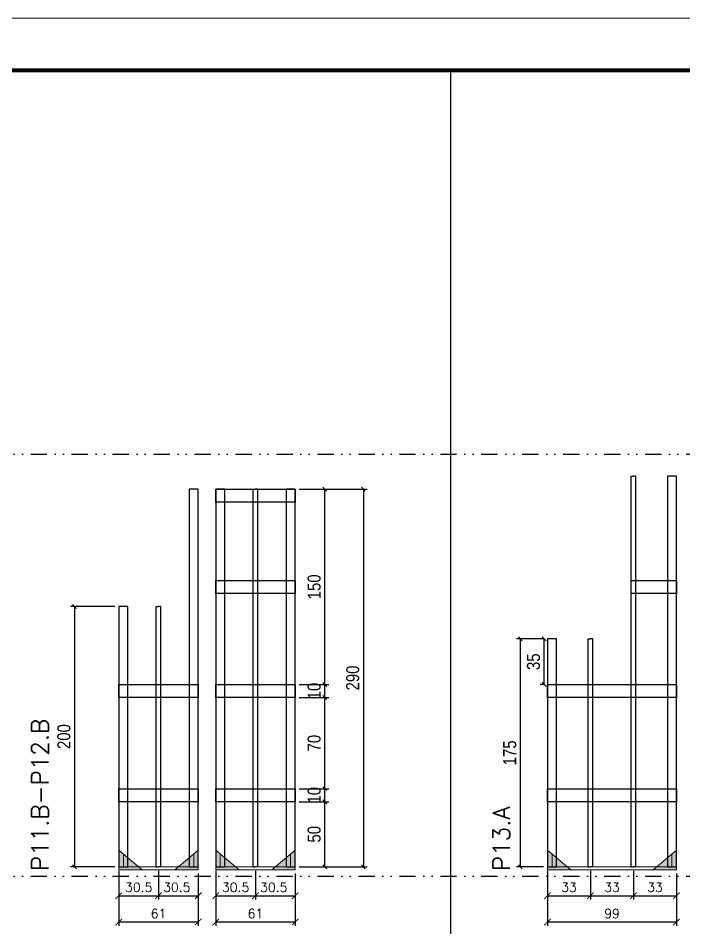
# Model space of a CAD drawing. Extents: x 13770 to 23315, y 867 to 16997.
# Drawn here: x 19610 to 20121, y 8110 to 8808 of the extents above; entities that cross this region are included whole.
import ezdxf

# ---------------------------------------------------------------- set-up
doc = ezdxf.new("R2010")
doc.units = 0
for name, pattern in [('DASHED', [0.75, 0.5, -0.25]), ('DIVIDE2', [0.625, 0.25, -0.125, 0, -0.125, 0, -0.125]), ('HIDDEN', [0.375, 0.25, -0.125])]:
    doc.linetypes.add(name, pattern=pattern)
for name, color, linetype in [('COTA', 241, 'Continuous'), ('Nível', 160, 'Continuous'), ('SARR_2.2x10', 60, 'Continuous'), ('SARR_3.5x7', 81, 'Continuous'), ('SARR_7x7', 40, 'Continuous'), ('Texto Nível', 251, 'Continuous')]:
    doc.layers.add(name, color=color, linetype=linetype)
for name, color, linetype, lineweight in [('Folhas', 255, 'Continuous', 9), ('Madeira', 126, 'Continuous', 18), ('Sarr 2.2x7', 40, 'Continuous', 9), ('SARRAFO DE PRESSAO', 251, 'DASHED', 9), ('Texto Seção', 7, 'Continuous', 15)]:
    doc.layers.add(name, color=color, linetype=linetype, lineweight=lineweight)
doc.styles.add('COTA TECNICA', font='techl___.ttf', dxfattribs={"height": 10})
doc.styles.add('REGUA-120', font='ROMANS.shx', dxfattribs={"height": 15})
doc.styles.add('ROMANS', font='romans.shx')
doc.dimstyles.new('Cota Paínel', dxfattribs={"dimtxt": 7, "dimasz": 5, "dimexe": 3, "dimexo": 3, "dimgap": 3, "dimtad": 1, "dimdec": 1, "dimzin": 12, "dimdsep": 46, "dimtxsty": 'ROMANS', "dimblk": 'ARCHTICK', "dimcen": 0, "dimclrd": 4, "dimclre": 4, "dimclrt": 1, "dimadec": 1, "dimazin": 3, "dimtfac": 1, "dimtdec": 1, "dimtmove": 0, "dimatfit": 3, "dimldrblk": 'OBLIQUE', "dimfxl": 1, "dimtolj": 1, "dimtzin": 12, "dimarcsym": 0})
doc.dimstyles.new('PAINEL', dxfattribs={"dimtxt": 10, "dimasz": 3, "dimexe": 3, "dimexo": 3, "dimgap": 3, "dimtad": 1, "dimdec": 1, "dimzin": 12, "dimdsep": 46, "dimtxsty": 'COTA TECNICA', "dimblk1": 'OBLIQUE', "dimblk2": 'OBLIQUE', "dimsah": 1, "dimcen": 0.9, "dimclrd": 4, "dimclre": 4, "dimclrt": 240, "dimadec": 1, "dimazin": 3, "dimtfac": 1, "dimtdec": 1, "dimtmove": 0, "dimatfit": 3, "dimfxl": 1, "dimtolj": 1, "dimtzin": 12, "dimarcsym": 0})

# ---------------------------------------------------------------- blocks, each defined once
blk = doc.blocks.new('9999999999')
at = {"layer": 'Folhas'}
blk.add_lwpolyline([(98138.98, 34190.21), (99623.98, 34190.21), (99623.98, 35240.21), (98138.98, 35240.21)], close=True, dxfattribs=at)
at = {"layer": 'Folhas', "color": 30, "const_width": 3}
blk.add_lwpolyline([(98213.98, 34230.21), (99583.98, 34230.21), (99583.98, 35200.21), (98213.98, 35200.21)], close=True, dxfattribs=at)
blk = doc.blocks.new('_ArchTick')
at = {"color": 0, "linetype": 'ByBlock', "const_width": 0.15}
blk.add_lwpolyline([(-0.5, -0.5), (0.5, 0.5)], dxfattribs=at)
blk = doc.blocks.new('*D918')
at = {"layer": 'COTA', "color": 4, "lineweight": -2, "transparency": 16777216}
for p, q in [((19761.31, 8138.58), (19761.31, 8111.4)), ((19822.31, 8138.58), (19822.31, 8111.4)), ((19822.31, 8114.4), (19761.31, 8114.4))]:
    blk.add_line(p, q, dxfattribs=at)
at = {"layer": 'Defpoints', "color": 0, "transparency": 16777216}
for p in [(19761.31, 8141.58), (19822.31, 8141.58), (19761.31, 8114.4)]:
    blk.add_point(p, dxfattribs=at)
at = {"layer": 'COTA', "color": 4, "lineweight": -2, "transparency": 16777216, "xscale": 5, "yscale": 5, "zscale": 5, "rotation": 180}
blk.add_blockref('_ArchTick', (19761.31, 8114.4), dxfattribs=at)
at = {"layer": 'COTA', "color": 4, "lineweight": -2, "transparency": 16777216, "xscale": 5, "yscale": 5, "zscale": 5}
blk.add_blockref('_ArchTick', (19822.31, 8114.4), dxfattribs=at)
at = {"layer": 'COTA', "color": 1, "transparency": 16777216, "insert": (19791.81, 8120.9), "char_height": 7, "attachment_point": 5, "style": 'ROMANS'}
blk.add_mtext('\\A1;61', dxfattribs=at)
blk = doc.blocks.new('_Oblique')
at = {"color": 0, "linetype": 'ByBlock', "lineweight": -2}
blk.add_line((-0.5, -0.5), (0.5, 0.5), dxfattribs=at)
blk = doc.blocks.new('*D919')
at = {"layer": 'COTA', "color": 4, "lineweight": -2, "transparency": 16777216}
for p, q in [((19791.81, 8153.78), (19791.81, 8131.58)), ((19822.31, 8151.58), (19822.31, 8131.58)), ((19791.81, 8134.58), (19822.31, 8134.58))]:
    blk.add_line(p, q, dxfattribs=at)
at = {"layer": 'Defpoints', "color": 0, "transparency": 16777216}
for p in [(19791.81, 8156.78), (19822.31, 8154.58), (19822.31, 8134.58)]:
    blk.add_point(p, dxfattribs=at)
at = {"layer": 'COTA', "color": 4, "lineweight": -2, "transparency": 16777216, "xscale": 5, "yscale": 5, "zscale": 5, "rotation": 180}
blk.add_blockref('_ArchTick', (19791.81, 8134.58), dxfattribs=at)
at = {"layer": 'COTA', "color": 4, "lineweight": -2, "transparency": 16777216, "xscale": 5, "yscale": 5, "zscale": 5}
blk.add_blockref('_ArchTick', (19822.31, 8134.58), dxfattribs=at)
at = {"layer": 'COTA', "color": 1, "transparency": 16777216, "insert": (19805.81, 8141.08), "char_height": 7, "attachment_point": 5, "style": 'ROMANS'}
blk.add_mtext('\\A1;30.5', dxfattribs=at)
blk = doc.blocks.new('*D920')
at = {"layer": 'COTA', "color": 4, "lineweight": -2, "transparency": 16777216}
for p, q in [((19761.31, 8153.78), (19761.31, 8131.58)), ((19791.81, 8153.78), (19791.81, 8131.58)), ((19761.31, 8134.58), (19791.81, 8134.58))]:
    blk.add_line(p, q, dxfattribs=at)
at = {"layer": 'Defpoints', "color": 0, "transparency": 16777216}
for p in [(19761.31, 8156.78), (19791.81, 8156.78), (19791.81, 8134.58)]:
    blk.add_point(p, dxfattribs=at)
at = {"layer": 'COTA', "color": 4, "lineweight": -2, "transparency": 16777216, "xscale": 5, "yscale": 5, "zscale": 5, "rotation": 180}
blk.add_blockref('_ArchTick', (19761.31, 8134.58), dxfattribs=at)
at = {"layer": 'COTA', "color": 4, "lineweight": -2, "transparency": 16777216, "xscale": 5, "yscale": 5, "zscale": 5}
blk.add_blockref('_ArchTick', (19791.81, 8134.58), dxfattribs=at)
at = {"layer": 'COTA', "color": 1, "transparency": 16777216, "insert": (19776.56, 8141.08), "char_height": 7, "attachment_point": 5, "style": 'ROMANS'}
blk.add_mtext('\\A1;30.5', dxfattribs=at)
blk = doc.blocks.new('*D921')
at = {"layer": 'COTA', "color": 4, "lineweight": -2, "transparency": 16777216}
for p, q in [((19825.31, 8206.78), (19848.01, 8206.78)), ((19845.01, 8156.78), (19845.01, 8206.78)), ((19825.31, 8156.78), (19848.01, 8156.78))]:
    blk.add_line(p, q, dxfattribs=at)
at = {"layer": 'Defpoints', "color": 0, "transparency": 16777216}
for p in [(19822.31, 8206.78), (19845.01, 8206.78), (19822.31, 8156.78)]:
    blk.add_point(p, dxfattribs=at)
at = {"layer": 'COTA', "color": 4, "lineweight": -2, "transparency": 16777216, "xscale": 3, "yscale": 3, "zscale": 3}
for p, rotation in [((19845.01, 8206.78), 90), ((19845.01, 8156.78), 270)]:
    blk.add_blockref('_Oblique', p, dxfattribs=dict(at, rotation=rotation))
at = {"layer": 'COTA', "color": 240, "transparency": 16777216, "insert": (19836.9, 8181.78), "char_height": 10, "attachment_point": 5, "rotation": 90, "style": 'COTA TECNICA'}
blk.add_mtext('\\A1;50', dxfattribs=at)
blk = doc.blocks.new('*D922')
at = {"layer": 'COTA', "color": 4, "lineweight": -2, "transparency": 16777216}
for p, q in [((19825.31, 8216.78), (19848.01, 8216.78)), ((19845.01, 8206.78), (19845.01, 8216.78)), ((19825.31, 8206.78), (19848.01, 8206.78))]:
    blk.add_line(p, q, dxfattribs=at)
at = {"layer": 'Defpoints', "color": 0, "transparency": 16777216}
for p in [(19822.31, 8216.78), (19845.01, 8216.78), (19822.31, 8206.78)]:
    blk.add_point(p, dxfattribs=at)
at = {"layer": 'COTA', "color": 4, "lineweight": -2, "transparency": 16777216, "xscale": 3, "yscale": 3, "zscale": 3}
for p, rotation in [((19845.01, 8216.78), 90), ((19845.01, 8206.78), 270)]:
    blk.add_blockref('_Oblique', p, dxfattribs=dict(at, rotation=rotation))
at = {"layer": 'COTA', "color": 240, "transparency": 16777216, "insert": (19836.91, 8211.78), "char_height": 10, "attachment_point": 5, "rotation": 90, "style": 'COTA TECNICA'}
blk.add_mtext('\\A1;10', dxfattribs=at)
blk = doc.blocks.new('*D923')
at = {"layer": 'COTA', "color": 4, "lineweight": -2, "transparency": 16777216}
for p, q in [((19825.31, 8286.78), (19848.01, 8286.78)), ((19845.01, 8216.78), (19845.01, 8286.78)), ((19825.31, 8216.78), (19848.01, 8216.78))]:
    blk.add_line(p, q, dxfattribs=at)
at = {"layer": 'Defpoints', "color": 0, "transparency": 16777216}
for p in [(19822.31, 8286.78), (19845.01, 8286.78), (19822.31, 8216.78)]:
    blk.add_point(p, dxfattribs=at)
at = {"layer": 'COTA', "color": 4, "lineweight": -2, "transparency": 16777216, "xscale": 3, "yscale": 3, "zscale": 3}
for p, rotation in [((19845.01, 8286.78), 90), ((19845.01, 8216.78), 270)]:
    blk.add_blockref('_Oblique', p, dxfattribs=dict(at, rotation=rotation))
at = {"layer": 'COTA', "color": 240, "transparency": 16777216, "insert": (19836.91, 8251.78), "char_height": 10, "attachment_point": 5, "rotation": 90, "style": 'COTA TECNICA'}
blk.add_mtext('\\A1;70', dxfattribs=at)
blk = doc.blocks.new('*D924')
at = {"layer": 'COTA', "color": 4, "lineweight": -2, "transparency": 16777216}
for p, q in [((19825.31, 8296.78), (19848.01, 8296.78)), ((19845.01, 8286.78), (19845.01, 8296.78)), ((19825.31, 8286.78), (19848.01, 8286.78))]:
    blk.add_line(p, q, dxfattribs=at)
at = {"layer": 'Defpoints', "color": 0, "transparency": 16777216}
for p in [(19822.31, 8296.78), (19845.01, 8296.78), (19822.31, 8286.78)]:
    blk.add_point(p, dxfattribs=at)
at = {"layer": 'COTA', "color": 4, "lineweight": -2, "transparency": 16777216, "xscale": 3, "yscale": 3, "zscale": 3}
for p, rotation in [((19845.01, 8296.78), 90), ((19845.01, 8286.78), 270)]:
    blk.add_blockref('_Oblique', p, dxfattribs=dict(at, rotation=rotation))
at = {"layer": 'COTA', "color": 240, "transparency": 16777216, "insert": (19836.91, 8291.78), "char_height": 10, "attachment_point": 5, "rotation": 90, "style": 'COTA TECNICA'}
blk.add_mtext('\\A1;10', dxfattribs=at)
blk = doc.blocks.new('*D925')
at = {"layer": 'COTA', "color": 4, "lineweight": -2, "transparency": 16777216}
for p, q in [((19686.9, 8138.58), (19686.9, 8111.4)), ((19747.9, 8138.58), (19747.9, 8111.4)), ((19747.9, 8114.4), (19686.9, 8114.4))]:
    blk.add_line(p, q, dxfattribs=at)
at = {"layer": 'Defpoints', "color": 0, "transparency": 16777216}
for p in [(19686.9, 8141.58), (19747.9, 8141.58), (19686.9, 8114.4)]:
    blk.add_point(p, dxfattribs=at)
at = {"layer": 'COTA', "color": 4, "lineweight": -2, "transparency": 16777216, "xscale": 5, "yscale": 5, "zscale": 5, "rotation": 180}
blk.add_blockref('_ArchTick', (19686.9, 8114.4), dxfattribs=at)
at = {"layer": 'COTA', "color": 4, "lineweight": -2, "transparency": 16777216, "xscale": 5, "yscale": 5, "zscale": 5}
blk.add_blockref('_ArchTick', (19747.9, 8114.4), dxfattribs=at)
at = {"layer": 'COTA', "color": 1, "transparency": 16777216, "insert": (19717.4, 8120.9), "char_height": 7, "attachment_point": 5, "style": 'ROMANS'}
blk.add_mtext('\\A1;61', dxfattribs=at)
blk = doc.blocks.new('*D926')
at = {"layer": 'COTA', "color": 4, "lineweight": -2, "transparency": 16777216}
for p, q in [((19717.4, 8153.78), (19717.4, 8131.58)), ((19747.9, 8151.58), (19747.9, 8131.58)), ((19717.4, 8134.58), (19747.9, 8134.58))]:
    blk.add_line(p, q, dxfattribs=at)
at = {"layer": 'Defpoints', "color": 0, "transparency": 16777216}
for p in [(19717.4, 8156.78), (19747.9, 8154.58), (19747.9, 8134.58)]:
    blk.add_point(p, dxfattribs=at)
at = {"layer": 'COTA', "color": 4, "lineweight": -2, "transparency": 16777216, "xscale": 5, "yscale": 5, "zscale": 5, "rotation": 180}
blk.add_blockref('_ArchTick', (19717.4, 8134.58), dxfattribs=at)
at = {"layer": 'COTA', "color": 4, "lineweight": -2, "transparency": 16777216, "xscale": 5, "yscale": 5, "zscale": 5}
blk.add_blockref('_ArchTick', (19747.9, 8134.58), dxfattribs=at)
at = {"layer": 'COTA', "color": 1, "transparency": 16777216, "insert": (19731.4, 8141.08), "char_height": 7, "attachment_point": 5, "style": 'ROMANS'}
blk.add_mtext('\\A1;30.5', dxfattribs=at)
blk = doc.blocks.new('*D927')
at = {"layer": 'COTA', "color": 4, "lineweight": -2, "transparency": 16777216}
for p, q in [((19686.9, 8153.78), (19686.9, 8131.58)), ((19717.4, 8153.78), (19717.4, 8131.58)), ((19686.9, 8134.58), (19717.4, 8134.58))]:
    blk.add_line(p, q, dxfattribs=at)
at = {"layer": 'Defpoints', "color": 0, "transparency": 16777216}
for p in [(19686.9, 8156.78), (19717.4, 8156.78), (19717.4, 8134.58)]:
    blk.add_point(p, dxfattribs=at)
at = {"layer": 'COTA', "color": 4, "lineweight": -2, "transparency": 16777216, "xscale": 5, "yscale": 5, "zscale": 5, "rotation": 180}
blk.add_blockref('_ArchTick', (19686.9, 8134.58), dxfattribs=at)
at = {"layer": 'COTA', "color": 4, "lineweight": -2, "transparency": 16777216, "xscale": 5, "yscale": 5, "zscale": 5}
blk.add_blockref('_ArchTick', (19717.4, 8134.58), dxfattribs=at)
at = {"layer": 'COTA', "color": 1, "transparency": 16777216, "insert": (19702.15, 8141.08), "char_height": 7, "attachment_point": 5, "style": 'ROMANS'}
blk.add_mtext('\\A1;30.5', dxfattribs=at)
blk = doc.blocks.new('*D928')
at = {"layer": 'COTA', "color": 4, "lineweight": -2, "transparency": 16777216}
for p, q in [((19825.31, 8446.78), (19848.01, 8446.78)), ((19845.01, 8296.78), (19845.01, 8446.78)), ((19825.31, 8296.78), (19848.01, 8296.78))]:
    blk.add_line(p, q, dxfattribs=at)
at = {"layer": 'Defpoints', "color": 0, "transparency": 16777216}
for p in [(19822.31, 8446.78), (19845.01, 8446.78), (19822.31, 8296.78)]:
    blk.add_point(p, dxfattribs=at)
at = {"layer": 'COTA', "color": 4, "lineweight": -2, "transparency": 16777216, "xscale": 3, "yscale": 3, "zscale": 3}
for p, rotation in [((19845.01, 8446.78), 90), ((19845.01, 8296.78), 270)]:
    blk.add_blockref('_Oblique', p, dxfattribs=dict(at, rotation=rotation))
at = {"layer": 'COTA', "color": 240, "transparency": 16777216, "insert": (19836.9, 8371.78), "char_height": 10, "attachment_point": 5, "rotation": 90, "style": 'COTA TECNICA'}
blk.add_mtext('\\A1;150', dxfattribs=at)
blk = doc.blocks.new('*D929')
at = {"layer": 'COTA', "color": 4, "lineweight": -2, "transparency": 16777216}
for p, q in [((19683.9, 8356.78), (19649.85, 8356.78)), ((19652.85, 8356.78), (19652.85, 8156.78)), ((19683.9, 8156.78), (19649.85, 8156.78))]:
    blk.add_line(p, q, dxfattribs=at)
at = {"layer": 'Defpoints', "color": 0, "transparency": 16777216}
for p in [(19686.9, 8356.78), (19652.85, 8156.78), (19686.9, 8156.78)]:
    blk.add_point(p, dxfattribs=at)
at = {"layer": 'COTA', "color": 4, "lineweight": -2, "transparency": 16777216, "xscale": 3, "yscale": 3, "zscale": 3}
for p, rotation in [((19652.85, 8356.78), 90), ((19652.85, 8156.78), 270)]:
    blk.add_blockref('_Oblique', p, dxfattribs=dict(at, rotation=rotation))
at = {"layer": 'COTA', "color": 240, "transparency": 16777216, "insert": (19644.75, 8256.78), "char_height": 10, "attachment_point": 5, "rotation": 90, "style": 'COTA TECNICA'}
blk.add_mtext('\\A1;200', dxfattribs=at)
blk = doc.blocks.new('*D931')
at = {"layer": 'COTA', "color": 4, "lineweight": -2, "transparency": 16777216}
for p, q in [((19825.31, 8446.78), (19877.64, 8446.78)), ((19874.64, 8446.78), (19874.64, 8156.78)), ((19825.31, 8156.78), (19877.64, 8156.78))]:
    blk.add_line(p, q, dxfattribs=at)
at = {"layer": 'Defpoints', "color": 0, "transparency": 16777216}
for p in [(19822.31, 8446.78), (19822.31, 8156.78), (19874.64, 8156.78)]:
    blk.add_point(p, dxfattribs=at)
at = {"layer": 'COTA', "color": 4, "lineweight": -2, "transparency": 16777216, "xscale": 3, "yscale": 3, "zscale": 3}
for p, rotation in [((19874.64, 8446.78), 90), ((19874.64, 8156.78), 270)]:
    blk.add_blockref('_Oblique', p, dxfattribs=dict(at, rotation=rotation))
at = {"layer": 'COTA', "color": 240, "transparency": 16777216, "insert": (19866.51, 8301.78), "char_height": 10, "attachment_point": 5, "rotation": 90, "style": 'COTA TECNICA'}
blk.add_mtext('\\A1;290', dxfattribs=at)
blk = doc.blocks.new('*D1113')
at = {"layer": 'COTA', "color": 4, "lineweight": -2, "transparency": 16777216}
for p, q in [((20016.03, 8138.58), (20016.03, 8111.4)), ((20115.03, 8138.58), (20115.03, 8111.4)), ((20115.03, 8114.4), (20016.03, 8114.4))]:
    blk.add_line(p, q, dxfattribs=at)
at = {"layer": 'Defpoints', "color": 0, "transparency": 16777216}
for p in [(20016.03, 8141.58), (20115.03, 8141.58), (20016.03, 8114.4)]:
    blk.add_point(p, dxfattribs=at)
at = {"layer": 'COTA', "color": 4, "lineweight": -2, "transparency": 16777216, "xscale": 5, "yscale": 5, "zscale": 5, "rotation": 180}
blk.add_blockref('_ArchTick', (20016.03, 8114.4), dxfattribs=at)
at = {"layer": 'COTA', "color": 4, "lineweight": -2, "transparency": 16777216, "xscale": 5, "yscale": 5, "zscale": 5}
blk.add_blockref('_ArchTick', (20115.03, 8114.4), dxfattribs=at)
at = {"layer": 'COTA', "color": 1, "transparency": 16777216, "insert": (20065.53, 8120.9), "char_height": 7, "attachment_point": 5, "style": 'ROMANS'}
blk.add_mtext('\\A1;99', dxfattribs=at)
blk = doc.blocks.new('*D1114')
at = {"layer": 'COTA', "color": 4, "lineweight": -2, "transparency": 16777216}
for p, q in [((20082.03, 8153.78), (20082.03, 8131.58)), ((20115.03, 8151.58), (20115.03, 8131.58)), ((20082.03, 8134.58), (20115.03, 8134.58))]:
    blk.add_line(p, q, dxfattribs=at)
at = {"layer": 'Defpoints', "color": 0, "transparency": 16777216}
for p in [(20082.03, 8156.78), (20115.03, 8154.58), (20115.03, 8134.58)]:
    blk.add_point(p, dxfattribs=at)
at = {"layer": 'COTA', "color": 4, "lineweight": -2, "transparency": 16777216, "xscale": 5, "yscale": 5, "zscale": 5, "rotation": 180}
blk.add_blockref('_ArchTick', (20082.03, 8134.58), dxfattribs=at)
at = {"layer": 'COTA', "color": 4, "lineweight": -2, "transparency": 16777216, "xscale": 5, "yscale": 5, "zscale": 5}
blk.add_blockref('_ArchTick', (20115.03, 8134.58), dxfattribs=at)
at = {"layer": 'COTA', "color": 1, "transparency": 16777216, "insert": (20098.53, 8141.08), "char_height": 7, "attachment_point": 5, "style": 'ROMANS'}
blk.add_mtext('\\A1;33', dxfattribs=at)
blk = doc.blocks.new('*D1115')
at = {"layer": 'COTA', "color": 4, "lineweight": -2, "transparency": 16777216}
for p, q in [((20016.03, 8153.78), (20016.03, 8131.58)), ((20049.03, 8153.78), (20049.03, 8131.58)), ((20016.03, 8134.58), (20049.03, 8134.58))]:
    blk.add_line(p, q, dxfattribs=at)
at = {"layer": 'Defpoints', "color": 0, "transparency": 16777216}
for p in [(20016.03, 8156.78), (20049.03, 8156.78), (20049.03, 8134.58)]:
    blk.add_point(p, dxfattribs=at)
at = {"layer": 'COTA', "color": 4, "lineweight": -2, "transparency": 16777216, "xscale": 5, "yscale": 5, "zscale": 5, "rotation": 180}
blk.add_blockref('_ArchTick', (20016.03, 8134.58), dxfattribs=at)
at = {"layer": 'COTA', "color": 4, "lineweight": -2, "transparency": 16777216, "xscale": 5, "yscale": 5, "zscale": 5}
blk.add_blockref('_ArchTick', (20049.03, 8134.58), dxfattribs=at)
at = {"layer": 'COTA', "color": 1, "transparency": 16777216, "insert": (20032.53, 8141.08), "char_height": 7, "attachment_point": 5, "style": 'ROMANS'}
blk.add_mtext('\\A1;33', dxfattribs=at)
blk = doc.blocks.new('*D1116')
at = {"layer": 'COTA', "color": 4, "lineweight": -2, "transparency": 16777216}
for p, q in [((20049.03, 8153.78), (20049.03, 8131.58)), ((20082.03, 8153.78), (20082.03, 8131.58)), ((20049.03, 8134.58), (20082.03, 8134.58))]:
    blk.add_line(p, q, dxfattribs=at)
at = {"layer": 'Defpoints', "color": 0, "transparency": 16777216}
for p in [(20049.03, 8156.78), (20082.03, 8156.78), (20082.03, 8134.58)]:
    blk.add_point(p, dxfattribs=at)
at = {"layer": 'COTA', "color": 4, "lineweight": -2, "transparency": 16777216, "xscale": 5, "yscale": 5, "zscale": 5, "rotation": 180}
blk.add_blockref('_ArchTick', (20049.03, 8134.58), dxfattribs=at)
at = {"layer": 'COTA', "color": 4, "lineweight": -2, "transparency": 16777216, "xscale": 5, "yscale": 5, "zscale": 5}
blk.add_blockref('_ArchTick', (20082.03, 8134.58), dxfattribs=at)
at = {"layer": 'COTA', "color": 1, "transparency": 16777216, "insert": (20065.53, 8141.08), "char_height": 7, "attachment_point": 5, "style": 'ROMANS'}
blk.add_mtext('\\A1;33', dxfattribs=at)
blk = doc.blocks.new('*D1117')
at = {"layer": 'COTA', "color": 4, "lineweight": -2, "transparency": 16777216}
for p, q in [((20013.03, 8331.78), (19992.15, 8331.78)), ((19995.15, 8331.78), (19995.15, 8156.78)), ((20013.03, 8156.78), (19992.15, 8156.78))]:
    blk.add_line(p, q, dxfattribs=at)
at = {"layer": 'Defpoints', "color": 0, "transparency": 16777216}
for p in [(20016.03, 8331.78), (19995.15, 8156.78), (20016.03, 8156.78)]:
    blk.add_point(p, dxfattribs=at)
at = {"layer": 'COTA', "color": 4, "lineweight": -2, "transparency": 16777216, "xscale": 3, "yscale": 3, "zscale": 3}
for p, rotation in [((19995.15, 8331.78), 90), ((19995.15, 8156.78), 270)]:
    blk.add_blockref('_Oblique', p, dxfattribs=dict(at, rotation=rotation))
at = {"layer": 'COTA', "color": 240, "transparency": 16777216, "insert": (19987.04, 8244.28), "char_height": 10, "attachment_point": 5, "rotation": 90, "style": 'COTA TECNICA'}
blk.add_mtext('\\A1;175', dxfattribs=at)
blk = doc.blocks.new('*D1118')
at = {"layer": 'COTA', "color": 4, "lineweight": -2, "transparency": 16777216}
for p, q in [((20013.03, 8331.78), (20010.49, 8331.78)), ((20013.49, 8296.78), (20013.49, 8331.78)), ((20013.03, 8296.78), (20010.49, 8296.78))]:
    blk.add_line(p, q, dxfattribs=at)
at = {"layer": 'Defpoints', "color": 0, "transparency": 16777216}
for p in [(20013.49, 8331.78), (20016.03, 8331.78), (20016.03, 8296.78)]:
    blk.add_point(p, dxfattribs=at)
at = {"layer": 'COTA', "color": 4, "lineweight": -2, "transparency": 16777216, "xscale": 3, "yscale": 3, "zscale": 3}
for p, rotation in [((20013.49, 8331.78), 90), ((20013.49, 8296.78), 270)]:
    blk.add_blockref('_Oblique', p, dxfattribs=dict(at, rotation=rotation))
at = {"layer": 'COTA', "color": 240, "transparency": 16777216, "insert": (20005.27, 8314.28), "char_height": 10, "attachment_point": 5, "rotation": 90, "style": 'COTA TECNICA'}
blk.add_mtext('\\A1;35', dxfattribs=at)

msp = doc.modelspace()

# ---------------------------------------------------------------- hatches: boundary and pattern name
at = {"layer": 'Madeira'}
h = msp.add_hatch(color=252, dxfattribs=at)
h.dxf.hatch_style = 2
h.paths.add_polyline_path([(19686.9, 8169.58), (19686.9, 8154.58), (19704.9, 8154.58)])
h = msp.add_hatch(color=252, dxfattribs=at)
h.dxf.hatch_style = 2
h.paths.add_polyline_path([(19747.9, 8169.58), (19747.9, 8154.58), (19729.9, 8154.58)])
h = msp.add_hatch(color=252, dxfattribs=at)
h.dxf.hatch_style = 2
h.paths.add_polyline_path([(19761.31, 8169.58), (19761.31, 8154.58), (19779.31, 8154.58)])
h = msp.add_hatch(color=252, dxfattribs=at)
h.dxf.hatch_style = 2
h.paths.add_polyline_path([(19822.31, 8169.58), (19822.31, 8154.58), (19804.31, 8154.58)])
h = msp.add_hatch(color=252, dxfattribs=at)
h.dxf.hatch_style = 2
h.paths.add_polyline_path([(20016.03, 8169.58), (20016.03, 8154.58), (20034.03, 8154.58)])
h = msp.add_hatch(color=252, dxfattribs=at)
h.dxf.hatch_style = 2
h.paths.add_polyline_path([(20115.03, 8169.58), (20115.03, 8154.58), (20097.03, 8154.58)])

# ---------------------------------------------------------------- linework, layer by layer
at = {"layer": 'Madeira', "color": 1, "linetype": 'HIDDEN'}
for p, q in [((19690.4, 8166.08), (19690.4, 8156.78)), ((19690.4, 8166.08), (19690.4, 8156.78)), ((19744.4, 8166.08), (19744.4, 8156.78)), ((19744.4, 8166.08), (19744.4, 8156.78)), ((19764.81, 8166.08), (19764.81, 8156.78)), ((19764.81, 8166.08), (19764.81, 8156.78)), ((19818.81, 8166.08), (19818.81, 8156.78)), ((19818.81, 8166.08), (19818.81, 8156.78)), ((20019.53, 8166.08), (20019.53, 8156.78)), ((20019.53, 8166.08), (20019.53, 8156.78)), ((20111.53, 8166.08), (20111.53, 8156.78)), ((20111.53, 8166.08), (20111.53, 8156.78)), ((19693.9, 8162.58), (19693.9, 8156.78)), ((19768.31, 8162.58), (19768.31, 8156.78)), ((20023.03, 8162.58), (20023.03, 8156.78)), ((19696.73, 8156.78), (19686.9, 8156.78)), ((19696.73, 8156.78), (19686.9, 8156.78)), ((19702.7, 8156.78), (19686.9, 8156.78)), ((19732.1, 8156.78), (19747.9, 8156.78)), ((19738.06, 8156.78), (19747.9, 8156.78)), ((19738.06, 8156.78), (19747.9, 8156.78)), ((19771.14, 8156.78), (19761.31, 8156.78)), ((19771.14, 8156.78), (19761.31, 8156.78)), ((19777.11, 8156.78), (19761.31, 8156.78)), ((19806.51, 8156.78), (19822.31, 8156.78)), ((19812.48, 8156.78), (19822.31, 8156.78)), ((19812.48, 8156.78), (19822.31, 8156.78)), ((20025.86, 8156.78), (20016.03, 8156.78)), ((20025.86, 8156.78), (20016.03, 8156.78)), ((20031.83, 8156.78), (20016.03, 8156.78)), ((20099.23, 8156.78), (20115.03, 8156.78)), ((20105.2, 8156.78), (20115.03, 8156.78)), ((20105.2, 8156.78), (20115.03, 8156.78))]:
    msp.add_line(p, q, dxfattribs=at)
at = {"layer": 'Madeira'}
for p, q in [((19686.9, 8156.78), (19686.9, 8154.58)), ((19686.9, 8156.78), (19686.9, 8154.58)), ((19686.9, 8156.78), (19686.9, 8154.58)), ((19761.31, 8156.78), (19761.31, 8154.58)), ((19761.31, 8156.78), (19761.31, 8154.58)), ((19761.31, 8156.78), (19761.31, 8154.58)), ((20016.03, 8156.78), (20016.03, 8154.58)), ((20016.03, 8156.78), (20016.03, 8154.58)), ((20016.03, 8156.78), (20016.03, 8154.58))]:
    msp.add_line(p, q, dxfattribs=at)
at = {"layer": 'Madeira', "color": 0}
for points in [[(19686.9, 8169.58), (19686.9, 8154.58), (19704.9, 8154.58), (19686.9, 8169.58)], [(19747.9, 8169.58), (19747.9, 8154.58), (19729.9, 8154.58), (19747.9, 8169.58)], [(19761.31, 8169.58), (19761.31, 8154.58), (19779.31, 8154.58), (19761.31, 8169.58)], [(19822.31, 8169.58), (19822.31, 8154.58), (19804.31, 8154.58), (19822.31, 8169.58)], [(20016.03, 8169.58), (20016.03, 8154.58), (20034.03, 8154.58), (20016.03, 8169.58)], [(20115.03, 8169.58), (20115.03, 8154.58), (20097.03, 8154.58), (20115.03, 8169.58)]]:
    msp.add_lwpolyline(points, dxfattribs=at)
at = {"layer": 'Nível', "color": 4, "linetype": 'DIVIDE2', "ltscale": 50}
for p, q in [((13769.54, 8473.58), (21112.79, 8473.58)), ((13769.54, 8149.58), (21112.79, 8149.58))]:
    msp.add_line(p, q, dxfattribs=at)
at = {"layer": 'Sarr 2.2x7'}
for points in [[(19747.9, 8156.78), (19686.9, 8156.78), (19686.9, 8154.58), (19747.9, 8154.58)], [(19822.31, 8156.78), (19761.31, 8156.78), (19761.31, 8154.58), (19822.31, 8154.58)], [(20115.03, 8156.78), (20016.03, 8156.78), (20016.03, 8154.58), (20115.03, 8154.58)]]:
    msp.add_lwpolyline(points, close=True, dxfattribs=at)
at = {"layer": 'SARR_2.2x10'}
for points in [[(19761.31, 8446.78), (19822.31, 8446.78), (19822.31, 8436.78), (19761.31, 8436.78)], [(19761.31, 8376.74), (19822.31, 8376.74), (19822.31, 8366.74), (19761.31, 8366.74)], [(20080.28, 8376.78), (20115.03, 8376.78), (20115.03, 8366.78), (20080.28, 8366.78)], [(19686.9, 8296.78), (19747.9, 8296.78), (19747.9, 8286.78), (19686.9, 8286.78)], [(19761.31, 8296.78), (19822.31, 8296.78), (19822.31, 8286.78), (19761.31, 8286.78)], [(20016.03, 8296.78), (20115.03, 8296.78), (20115.03, 8286.78), (20016.03, 8286.78)], [(19686.9, 8216.78), (19747.9, 8216.78), (19747.9, 8206.78), (19686.9, 8206.78)], [(19761.31, 8216.78), (19822.31, 8216.78), (19822.31, 8206.78), (19761.31, 8206.78)], [(20016.03, 8216.78), (20115.03, 8216.78), (20115.03, 8206.78), (20016.03, 8206.78)]]:
    msp.add_lwpolyline(points, close=True, dxfattribs=at)
at = {"layer": 'SARR_3.5x7'}
for p, q in [((20080.28, 8156.78), (20080.28, 8456.77)), ((20080.28, 8456.77), (20082.03, 8456.77)), ((20083.78, 8456.77), (20082.03, 8456.77)), ((20083.78, 8156.78), (20083.78, 8456.77)), ((19790.06, 8156.78), (19790.06, 8446.78)), ((19790.06, 8446.78), (19791.81, 8446.78)), ((19793.56, 8446.78), (19791.81, 8446.78)), ((19793.56, 8156.78), (19793.56, 8446.78)), ((19715.65, 8156.78), (19715.65, 8356.78)), ((19715.65, 8356.78), (19717.4, 8356.78)), ((19719.15, 8356.78), (19717.4, 8356.78)), ((19719.15, 8156.78), (19719.15, 8356.78)), ((20047.28, 8156.78), (20047.28, 8331.78)), ((20047.28, 8331.78), (20049.03, 8331.78)), ((20050.78, 8331.78), (20049.03, 8331.78)), ((20050.78, 8156.78), (20050.78, 8331.78)), ((19715.65, 8156.78), (19717.4, 8156.78)), ((19719.15, 8156.78), (19717.4, 8156.78)), ((19790.06, 8156.78), (19791.81, 8156.78)), ((19793.56, 8156.78), (19791.81, 8156.78)), ((20047.28, 8156.78), (20049.03, 8156.78)), ((20050.78, 8156.78), (20049.03, 8156.78)), ((20080.28, 8156.78), (20082.03, 8156.78)), ((20083.78, 8156.78), (20082.03, 8156.78))]:
    msp.add_line(p, q, dxfattribs=at)
at = {"layer": 'SARR_7x7'}
for points in [[(20108.03, 8156.78), (20115.03, 8156.78), (20115.03, 8456.77), (20108.03, 8456.77)], [(19740.9, 8156.78), (19747.9, 8156.78), (19747.9, 8446.78), (19740.9, 8446.78)], [(19761.31, 8156.78), (19768.31, 8156.78), (19768.31, 8446.78), (19761.31, 8446.78)], [(19815.31, 8156.78), (19822.31, 8156.78), (19822.31, 8446.78), (19815.31, 8446.78)], [(19686.9, 8156.78), (19693.9, 8156.78), (19693.9, 8356.78), (19686.9, 8356.78)], [(20016.03, 8156.78), (20023.03, 8156.78), (20023.03, 8331.78), (20016.03, 8331.78)]]:
    msp.add_lwpolyline(points, close=True, dxfattribs=at)
at = {"layer": 'Texto Nível'}
msp.add_line((19941.5, 8768.49), (19941.5, 7997.74), dxfattribs=at)

# ---------------------------------------------------------------- block references
at = {"layer": 'SARRAFO DE PRESSAO', "color": 6, "linetype": 'ByBlock'}
msp.add_blockref('9999999999', (-78957.48, -26431.71), dxfattribs=at)

# ---------------------------------------------------------------- texts
at = {"layer": 'Texto Seção', "style": 'REGUA-120'}
for s, p in [('P11.B-P12.B', (19632.8, 8153.46)), ('P13.A', (19987.1, 8153.46))]:
    msp.add_text(s, height=13, rotation=90, dxfattribs=at).set_placement(p)

# ---------------------------------------------------------------- dimensions: what is measured, and where the dimension line sits
at = {"layer": 'COTA'}
for base, p1, p2, angle, dimstyle, picture, middle in [((19845.01, 8446.78), (19822.31, 8296.78), (19822.31, 8446.78), 90, 'PAINEL', '*D928', (19836.9, 8371.78)), ((19874.64, 8156.78), (19822.31, 8446.78), (19822.31, 8156.78), 90, 'PAINEL', '*D931', (19866.51, 8301.78)), ((19652.85, 8156.78), (19686.9, 8356.78), (19686.9, 8156.78), 90, 'PAINEL', '*D929', (19644.75, 8256.78)), ((19995.15, 8156.78), (20016.03, 8331.78), (20016.03, 8156.78), 90, 'PAINEL', '*D1117', (19987.04, 8244.28)), ((20013.49, 8331.78), (20016.03, 8296.78), (20016.03, 8331.78), 90, 'PAINEL', '*D1118', (20005.27, 8314.28)), ((19845.01, 8286.78), (19822.31, 8216.78), (19822.31, 8286.78), 90, 'PAINEL', '*D923', (19836.91, 8251.78)), ((19845.01, 8206.78), (19822.31, 8156.78), (19822.31, 8206.78), 90, 'PAINEL', '*D921', (19836.9, 8181.78)), ((19686.9, 8114.4), (19747.9, 8141.58), (19686.9, 8141.58), 180, 'Cota Paínel', '*D925', (19717.4, 8120.9)), ((19761.31, 8114.4), (19822.31, 8141.58), (19761.31, 8141.58), 180, 'Cota Paínel', '*D918', (19791.81, 8120.9)), ((20016.03, 8114.4), (20115.03, 8141.58), (20016.03, 8141.58), 180, 'Cota Paínel', '*D1113', (20065.53, 8120.9))]:
    dim = msp.add_linear_dim(base=base, p1=p1, p2=p2, angle=angle, dimstyle=dimstyle, dxfattribs=at)
    dim.commit()
    dim.dimension.update_dxf_attribs({"geometry": picture, "text_midpoint": middle})
for base, p1, p2, picture, middle in [((19845.01, 8296.78), (19822.31, 8286.78), (19822.31, 8296.78), '*D924', (19845.01, 8291.78)), ((19845.01, 8216.78), (19822.31, 8206.78), (19822.31, 8216.78), '*D922', (19845.01, 8211.78))]:
    dim = msp.add_linear_dim(base=base, p1=p1, p2=p2, angle=90, dimstyle='PAINEL', dxfattribs=at)
    dim.commit()
    dim.dimension.update_dxf_attribs({"geometry": picture, "text_midpoint": middle, "dimtype": 160})
for base, p1, p2, picture, middle in [((19717.4, 8134.58), (19686.9, 8156.78), (19717.4, 8156.78), '*D927', (19702.15, 8141.08)), ((19791.81, 8134.58), (19761.31, 8156.78), (19791.81, 8156.78), '*D920', (19776.56, 8141.08)), ((20049.03, 8134.58), (20016.03, 8156.78), (20049.03, 8156.78), '*D1115', (20032.53, 8141.08)), ((20082.03, 8134.58), (20049.03, 8156.78), (20082.03, 8156.78), '*D1116', (20065.53, 8141.08))]:
    dim = msp.add_linear_dim(base=base, p1=p1, p2=p2, dimstyle='Cota Paínel', dxfattribs=at)
    dim.commit()
    dim.dimension.update_dxf_attribs({"geometry": picture, "text_midpoint": middle})
for base, p1, p2, picture, middle in [((19747.9, 8134.58), (19717.4, 8156.78), (19747.9, 8154.58), '*D926', (19731.4, 8134.58)), ((19822.31, 8134.58), (19791.81, 8156.78), (19822.31, 8154.58), '*D919', (19805.81, 8134.58)), ((20115.03, 8134.58), (20082.03, 8156.78), (20115.03, 8154.58), '*D1114', (20098.53, 8134.58))]:
    dim = msp.add_linear_dim(base=base, p1=p1, p2=p2, dimstyle='Cota Paínel', dxfattribs=at)
    dim.commit()
    dim.dimension.update_dxf_attribs({"geometry": picture, "text_midpoint": middle, "dimtype": 160})

doc.saveas('drawing.dxf')
